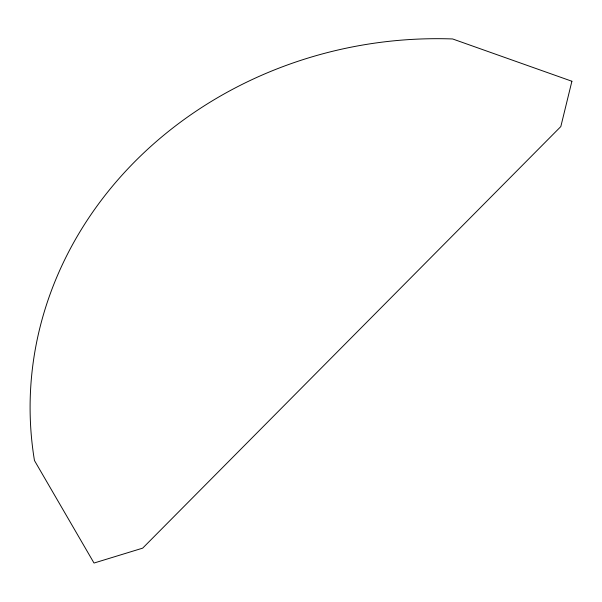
<?xml version="1.0" encoding="UTF-8"?>
<svg xmlns="http://www.w3.org/2000/svg" width="602" height="602" viewBox="0 0 602 602"><rect width="100%" height="100%" fill="white"/><g stroke="black" fill="none" stroke-linecap="round" stroke-linejoin="round"><path stroke-width="0.9" d="M571.9 81.247L560.823 126.57L142.674 548.144L94.017 563.043L34.464 460.53A398.163 359.672 -6.7 0 1 452.614 38.957L571.9 81.247"/></g></svg>
